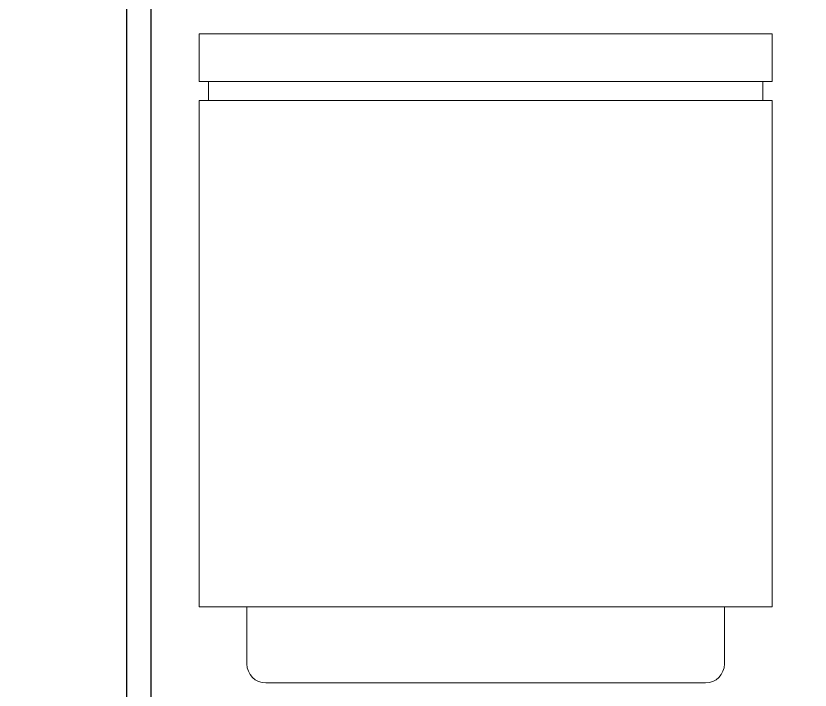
# Model space of a CAD drawing. Header units: millimetres. Extents: x 188.6 to 263.2, y 40.1 to 120.1.
# Drawn here: x 214.945 to 215.777, y 88.092 to 88.798 of the extents above; entities that cross this region are included whole.
import ezdxf

# ---------------------------------------------------------------- set-up
doc = ezdxf.new("R2010")
doc.units = ezdxf.units.MM
for name, color, linetype in [('_XREF_APTOS 603 E 604$0$A-MC-ALVENARIA', 8, 'Continuous'), ('_XREF_APTOS 603 E 604$0$L-MC-LAYOUT MOLHADO', 8, 'Continuous'), ('_XREF_APTOS 603 E 604$0$R-MC-REBOCO', 8, 'Continuous'), ('ARQ', 8, 'Continuous'), ('INC-HID-TEXTO', 7, 'Continuous')]:
    doc.layers.add(name, color=color, linetype=linetype)
doc.layers.add('_XREF_APTOS 603 E 604$0$L-MC-LAYOUT', color=8, linetype='Continuous', lineweight=5)
doc.styles.add('60-100', font='romans.shx', dxfattribs={"height": 0.16})
doc.dimstyles.new('SETAS75', dxfattribs={"dimtxt": 0.16, "dimasz": 0.15, "dimexe": 0.15, "dimexo": 0, "dimgap": 0.1, "dimtad": 1, "dimzin": 10, "dimdsep": 46, "dimtxsty": '60-100', "dimblk1": 'OPEN', "dimblk2": 'OPEN', "dimsah": 1, "dimcen": 0, "dimclrd": 244, "dimclre": 244, "dimclrt": 7, "dimadec": 0, "dimazin": 0, "dimtfac": 1, "dimtix": 1, "dimtmove": 2, "dimatfit": 3, "dimldrblk": 'OPEN', "dimfxl": 0.15, "dimtolj": 1, "dimtzin": 6, "dimarcsym": 0})

# ---------------------------------------------------------------- blocks, each defined once
blk = doc.blocks.new('_XREF_APTOS 603 E 604$0$geladeira')
at = {"layer": '_XREF_APTOS 603 E 604$0$L-MC-LAYOUT'}
for p, q in [((209.00144, 120.76917), (209.00144, 121.36917)), ((209.00144, 121.36917), (209.53144, 121.36917)), ((209.53144, 120.76917), (209.53144, 121.36917)), ((209.55144, 120.76917), (209.55144, 121.36917)), ((209.55144, 121.36917), (209.60144, 121.36917)), ((209.60144, 120.76917), (209.60144, 121.36917)), ((209.53144, 121.35917), (209.55144, 121.35917)), ((208.9417, 121.31917), (209.00144, 121.31917)), ((208.9217, 120.83917), (208.9217, 121.29917)), ((208.9417, 120.81917), (209.00144, 120.81917)), ((209.53144, 120.77917), (209.55144, 120.77917)), ((209.00144, 120.76917), (209.53144, 120.76917)), ((209.55144, 120.76917), (209.60144, 120.76917))]:
    blk.add_line(p, q, dxfattribs=at)
for centre, start, end in [((208.9417, 121.29917), 90, 180), ((208.9417, 120.83917), 180, 270)]:
    blk.add_arc(centre, 0.02, start, end, dxfattribs=at)
blk = doc.blocks.new('A$C0BE265FA')
at = {"layer": '_XREF_APTOS 603 E 604$0$A-MC-ALVENARIA'}
blk.add_line((3.74, 0.165), (3.74, 2.12514), dxfattribs=at)
at = {"layer": '_XREF_APTOS 603 E 604$0$R-MC-REBOCO'}
blk.add_line((3.765, 2.10014), (3.765, 0.19), dxfattribs=at)
at = {"layer": '_XREF_APTOS 603 E 604$0$L-MC-LAYOUT MOLHADO', "xscale": -1, "rotation": 270}
blk.add_blockref('_XREF_APTOS 603 E 604$0$geladeira', (-116.95351, -208.7167), dxfattribs=at)
blk = doc.blocks.new('_OPEN')
at = {"color": 0, "linetype": 'ByBlock'}
for p, q in [((-1, 0.1667), (0, 0)), ((0, 0), (-1, -0.1667)), ((0, 0), (-1, 0))]:
    blk.add_line(p, q, dxfattribs=at)

msp = doc.modelspace()

# ---------------------------------------------------------------- block references
at = {"layer": 'ARQ'}
msp.add_blockref('A$C0BE265FA', (211.3213, 87.89475), dxfattribs=at)

# ---------------------------------------------------------------- next in the draw order: leaders
at = {"layer": 'INC-HID-TEXTO'}
msp.add_leader([(211.8889, 86.69976), (213.49338, 91.27784), (216.11225, 91.27784)], dimstyle='SETAS75', dxfattribs=at)

doc.saveas('drawing.dxf')
